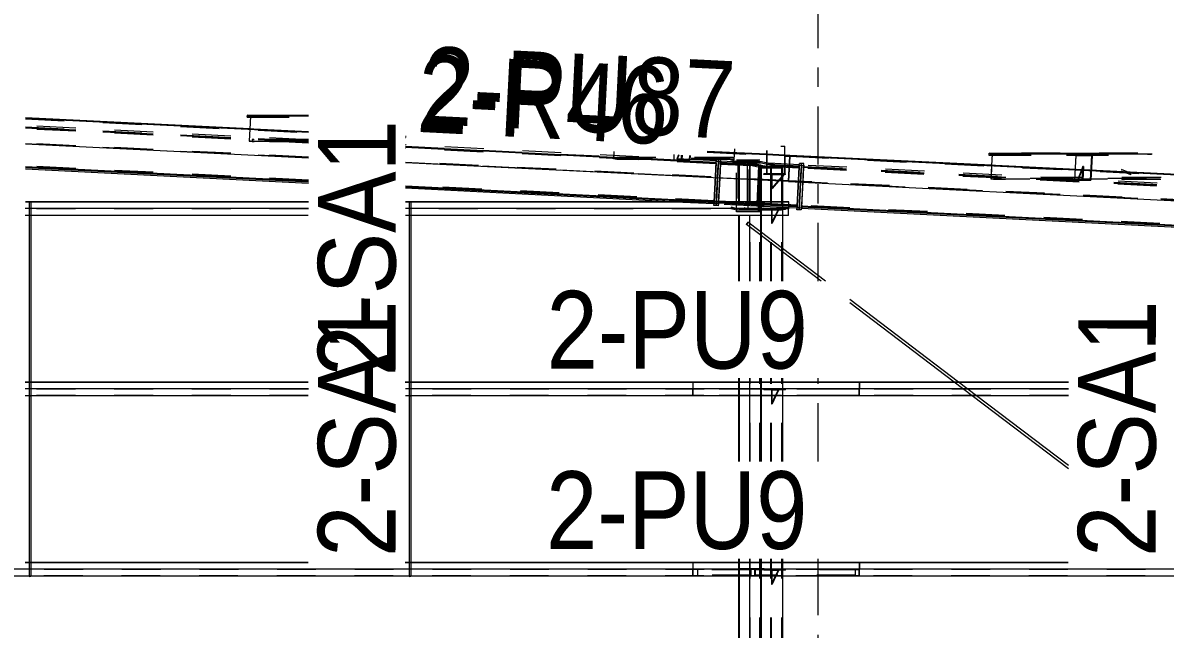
# Model space of a CAD drawing. Header units: millimetres. Extents: x -72 to 1100, y -472 to 348.
# Drawn here: x 650.4 to 709.2, y 25.5 to 56.7 of the extents above; entities that cross this region are included whole.
import ezdxf

# ---------------------------------------------------------------- set-up
doc = ezdxf.new("R2010")
doc.units = ezdxf.units.MM
for name, pattern in [('XKITLINE00', [0]), ('XKITLINE02', [4, 2, -2]), ('XKITLINE03', [6, 3, -1, 1, -1])]:
    doc.linetypes.add(name, pattern=pattern)
for name, color, linetype, lineweight in [('Part', 2, 'Continuous', 0), ('PartMark', 7, 'Continuous', 0), ('S-grid', 1, 'Continuous', 0)]:
    doc.layers.add(name, color=color, linetype=linetype, lineweight=lineweight)
doc.styles.add('ARIAL', font='ARIAL.TTF')

# ---------------------------------------------------------------- blocks, each defined once
blk = doc.blocks.new('*A569')
at = {"layer": 'Part', "color": 2, "linetype": 'XKITLINE00', "lineweight": 0}
for p, q in [((631.121, 52.736), (631.123, 52.769)), ((631.13, 52.802), (631.123, 52.769)), ((631.804, 52.736), (631.123, 52.769)), ((632.479, 52.736), (631.13, 52.802)), ((642.932, 52.223), (635.673, 52.579)), ((645.487, 52.065), (635.673, 52.546)), ((645.487, 52.098), (643.137, 52.213)), ((662.04, 51.287), (650.486, 51.853)), ((665.064, 51.105), (650.486, 51.82)), ((645.485, 50.748), (635.673, 51.229)), ((665.064, 51.138), (662.244, 51.277)), ((670.093, 50.892), (670.064, 50.893)), ((670.091, 50.859), (670.064, 50.86)), ((665.063, 49.788), (650.485, 50.503)), ((688.683, 49.948), (685.6, 50.099)), ((688.683, 49.981), (685.601, 50.132)), ((689.803, 48.575), (670.062, 49.543)), ((689.873, 49.922), (689.612, 49.935)), ((689.865, 49.89), (689.612, 49.902)), ((689.865, 49.89), (689.803, 48.575)), ((689.873, 49.922), (689.865, 49.89))]:
    blk.add_line(p, q, dxfattribs=at)
at = {"layer": 'Part', "color": 7, "linetype": 'XKITLINE02', "lineweight": 0}
for p, q in [((631.122, 52.756), (631.121, 52.736)), ((631.129, 52.788), (631.122, 52.756)), ((631.122, 52.756), (631.54, 52.736)), ((631.13, 52.802), (631.129, 52.788)), ((631.129, 52.788), (632.189, 52.736)), ((635.673, 52.565), (645.487, 52.084)), ((635.673, 52.533), (645.487, 52.052)), ((643.137, 52.213), (642.932, 52.223)), ((650.486, 51.839), (665.064, 51.124)), ((650.486, 51.807), (665.064, 51.092)), ((645.485, 50.795), (635.673, 51.276)), ((635.673, 51.262), (645.485, 50.781)), ((645.485, 50.763), (635.673, 51.244)), ((662.244, 51.277), (662.04, 51.287)), ((670.064, 50.879), (670.092, 50.878)), ((670.064, 50.847), (670.09, 50.846)), ((665.063, 49.835), (650.485, 50.55)), ((650.485, 50.536), (665.063, 49.821)), ((665.063, 49.804), (650.485, 50.518)), ((685.599, 50.086), (689.865, 49.877)), ((685.601, 50.117), (689.872, 49.908)), ((670.062, 49.576), (689.81, 48.608)), ((689.804, 48.591), (670.062, 49.559)), ((689.811, 48.622), (670.063, 49.59)), ((689.612, 49.935), (688.683, 49.981)), ((689.612, 49.902), (688.683, 49.948)), ((689.804, 48.591), (689.865, 49.877)), ((689.865, 49.877), (689.872, 49.908)), ((689.872, 49.908), (689.873, 49.922)), ((689.873, 49.922), (689.873, 49.922)), ((689.803, 48.575), (689.81, 48.608)), ((689.811, 48.622), (689.804, 48.591)), ((689.81, 48.608), (689.811, 48.622))]:
    blk.add_line(p, q, dxfattribs=at)
blk = doc.blocks.new('*A570')
at = {"layer": 'Part', "color": 2, "linetype": 'XKITLINE00', "lineweight": 0}
for p, q in [((665.06, 47.191), (650.481, 47.191)), ((650.682, 47.536), (650.482, 47.536)), ((650.682, 47.523), (650.482, 47.523)), ((665.06, 47.536), (650.767, 47.536)), ((665.06, 47.523), (650.767, 47.523)), ((670.26, 47.536), (670.06, 47.536)), ((670.26, 47.523), (670.06, 47.523)), ((689.791, 47.191), (670.06, 47.191)), ((689.811, 47.536), (670.346, 47.536)), ((689.811, 47.523), (670.346, 47.523)), ((689.811, 47.191), (689.791, 47.191)), ((689.791, 46.834), (689.791, 47.191)), ((689.811, 47.179), (689.791, 47.179)), ((689.791, 46.847), (689.791, 47.179)), ((689.81, 47.536), (689.811, 47.536)), ((689.81, 47.523), (689.81, 47.536)), ((689.811, 47.179), (689.811, 47.536)), ((689.811, 47.191), (689.811, 47.523)), ((665.059, 46.834), (650.481, 46.834)), ((689.792, 46.834), (670.059, 46.834)), ((689.791, 46.847), (689.792, 46.847)), ((689.792, 46.847), (689.791, 46.847)), ((689.792, 46.834), (689.792, 46.847))]:
    blk.add_line(p, q, dxfattribs=at)
at = {"layer": 'Part', "color": 7, "linetype": 'XKITLINE02', "lineweight": 0}
for p, q in [((665.06, 47.179), (650.481, 47.179)), ((650.767, 47.536), (650.682, 47.536)), ((650.767, 47.523), (650.682, 47.523)), ((689.791, 47.179), (670.06, 47.179)), ((670.346, 47.536), (670.26, 47.536)), ((670.346, 47.523), (670.26, 47.523)), ((650.481, 46.847), (665.059, 46.847)), ((670.059, 46.847), (689.791, 46.847))]:
    blk.add_line(p, q, dxfattribs=at)
blk = doc.blocks.new('*A571')
at = {"layer": 'Part', "color": 2, "linetype": 'XKITLINE00', "lineweight": 0}
for p, q in [((650.482, 38.25), (650.471, 38.25)), ((650.482, 38.237), (650.471, 38.237)), ((665.06, 37.906), (650.481, 37.906)), ((650.671, 38.25), (650.482, 38.25)), ((650.671, 38.237), (650.482, 38.237)), ((665.05, 38.25), (650.767, 38.25)), ((665.05, 38.237), (650.767, 38.237)), ((670.06, 38.25), (670.05, 38.25)), ((670.06, 38.237), (670.05, 38.237)), ((670.25, 38.25), (670.06, 38.25)), ((670.25, 38.237), (670.06, 38.237)), ((693.433, 37.906), (670.06, 37.906)), ((693.452, 38.25), (670.346, 38.25)), ((693.452, 38.237), (670.346, 38.237)), ((693.433, 37.906), (693.433, 37.549)), ((693.452, 38.237), (693.452, 38.25)), ((693.454, 37.906), (693.454, 38.237)), ((665.059, 37.549), (650.481, 37.549)), ((693.433, 37.549), (670.059, 37.549))]:
    blk.add_line(p, q, dxfattribs=at)
at = {"layer": 'Part', "color": 7, "linetype": 'XKITLINE02', "lineweight": 0}
for p, q in [((665.06, 37.893), (650.481, 37.893)), ((650.767, 38.25), (650.671, 38.25)), ((650.767, 38.237), (650.671, 38.237)), ((693.454, 37.893), (670.06, 37.893)), ((670.346, 38.25), (670.25, 38.25)), ((670.346, 38.237), (670.25, 38.237)), ((693.454, 37.906), (693.433, 37.906)), ((693.433, 37.561), (693.433, 37.893)), ((693.454, 38.25), (693.452, 38.25)), ((693.454, 38.25), (693.452, 38.25)), ((693.452, 38.237), (693.454, 38.237)), ((693.454, 38.237), (693.452, 38.237)), ((693.454, 38.25), (693.454, 37.893)), ((665.059, 37.561), (650.481, 37.561)), ((693.435, 37.561), (670.059, 37.561)), ((693.433, 37.549), (693.435, 37.549)), ((693.435, 37.549), (693.433, 37.549)), ((693.435, 37.549), (693.435, 37.561))]:
    blk.add_line(p, q, dxfattribs=at)
blk = doc.blocks.new('*A572')
at = {"layer": 'Part', "color": 2, "linetype": 'XKITLINE00', "lineweight": 0}
for p, q in [((650.671, 28.964), (650.471, 28.964)), ((650.671, 28.951), (650.471, 28.951)), ((665.05, 28.964), (650.757, 28.964)), ((665.05, 28.951), (650.757, 28.951)), ((670.25, 28.964), (670.05, 28.964)), ((670.25, 28.951), (670.05, 28.951)), ((693.452, 28.964), (670.335, 28.964)), ((693.452, 28.951), (670.335, 28.951)), ((693.452, 28.951), (693.452, 28.964)), ((693.454, 28.62), (693.454, 28.951)), ((693.433, 28.62), (631.191, 28.62)), ((693.433, 28.263), (631.191, 28.263)), ((693.433, 28.62), (693.433, 28.263))]:
    blk.add_line(p, q, dxfattribs=at)
at = {"layer": 'Part', "color": 7, "linetype": 'XKITLINE02', "lineweight": 0}
for p, q in [((650.757, 28.964), (650.671, 28.964)), ((650.757, 28.951), (650.671, 28.951)), ((670.335, 28.964), (670.25, 28.964)), ((670.335, 28.951), (670.25, 28.951)), ((693.454, 28.964), (693.452, 28.964)), ((693.454, 28.964), (693.452, 28.964)), ((693.452, 28.951), (693.454, 28.951)), ((693.454, 28.951), (693.452, 28.951)), ((693.454, 28.964), (693.454, 28.607)), ((693.454, 28.607), (626.127, 28.607)), ((693.435, 28.276), (626.127, 28.276)), ((693.454, 28.62), (693.433, 28.62)), ((693.433, 28.276), (693.433, 28.607)), ((693.433, 28.263), (693.435, 28.263)), ((693.435, 28.263), (693.433, 28.263)), ((693.435, 28.263), (693.435, 28.276))]:
    blk.add_line(p, q, dxfattribs=at)
blk = doc.blocks.new('*A573')
at = {"layer": 'Part', "color": 7, "linetype": 'XKITLINE02', "lineweight": 0}
for p, q in [((645.486, 51.713), (635.673, 52.211)), ((635.673, 52.147), (645.486, 51.649)), ((645.486, 51.614), (635.673, 52.112)), ((635.673, 52.099), (645.486, 51.601)), ((645.486, 51.597), (635.673, 52.095)), ((645.486, 51.55), (635.673, 52.048)), ((665.064, 50.719), (650.486, 51.459)), ((650.486, 51.395), (665.064, 50.655)), ((665.064, 50.62), (650.486, 51.36)), ((650.486, 51.348), (665.064, 50.608)), ((665.064, 50.604), (650.486, 51.343)), ((665.064, 50.556), (650.486, 51.296)), ((645.484, 49.641), (635.673, 50.139)), ((645.484, 49.593), (635.673, 50.091)), ((635.673, 50.075), (645.484, 49.577)), ((686.078, 49.653), (670.063, 50.466)), ((670.063, 50.402), (686.074, 49.589)), ((686.058, 49.555), (670.063, 50.366)), ((670.063, 50.354), (686.065, 49.542)), ((686.064, 49.538), (670.063, 50.35)), ((686.055, 49.491), (670.063, 50.302)), ((686.064, 49.538), (685.965, 47.535)), ((685.966, 47.539), (686.065, 49.542)), ((686.058, 49.555), (686.055, 49.491)), ((686.055, 49.491), (686.064, 49.538)), ((686.078, 49.653), (686.058, 49.555)), ((686.065, 49.542), (686.074, 49.589)), ((686.074, 49.589), (686.078, 49.653)), ((665.061, 48.647), (650.484, 49.387)), ((665.061, 48.6), (650.484, 49.34)), ((650.484, 49.323), (665.061, 48.583)), ((685.975, 47.586), (670.061, 48.394)), ((685.966, 47.539), (670.061, 48.346)), ((670.061, 48.329), (685.972, 47.522)), ((685.953, 47.424), (683.743, 47.536)), ((685.956, 47.488), (685.006, 47.536)), ((685.965, 47.535), (685.943, 47.536)), ((685.972, 47.522), (685.953, 47.424)), ((685.956, 47.488), (685.953, 47.424)), ((685.965, 47.535), (685.956, 47.488)), ((685.975, 47.586), (685.966, 47.539)), ((685.972, 47.522), (685.975, 47.586))]:
    blk.add_line(p, q, dxfattribs=at)
at = {"layer": 'Part', "color": 2, "linetype": 'XKITLINE00', "lineweight": 0}
for p, q in [((645.484, 49.589), (635.673, 50.087)), ((645.484, 49.541), (635.673, 50.039)), ((645.484, 49.477), (635.673, 49.975)), ((665.061, 48.484), (650.483, 49.224)), ((665.061, 48.595), (650.484, 49.335)), ((665.061, 48.548), (650.484, 49.288)), ((685.943, 47.536), (670.061, 48.342)), ((685.006, 47.536), (670.061, 48.294)), ((683.743, 47.536), (670.061, 48.23))]:
    blk.add_line(p, q, dxfattribs=at)
blk = doc.blocks.new('*A672')
at = {"layer": 'S-grid', "color": 1, "linetype": 'XKITLINE03', "lineweight": 0}
for p, q in [((691.322, 43.45), (691.322, 97.204)), ((691.322, 34.164), (691.322, 38.45)), ((691.322, -15.75), (691.322, 29.164))]:
    blk.add_line(p, q, dxfattribs=at)
blk = doc.blocks.new('*A674')
at = {"layer": 'Part', "color": 2, "linetype": 'XKITLINE00', "lineweight": 0}
for p, q in [((689.803, 48.575), (689.865, 49.89)), ((689.873, 49.922), (689.865, 49.89)), ((728.755, 47.983), (689.865, 49.89)), ((700.257, 49.413), (689.873, 49.922)), ((719.389, 48.475), (700.467, 49.403)), ((689.803, 48.575), (746.932, 45.774)), ((728.756, 48.016), (719.589, 48.465)), ((747.033, 47.087), (744.263, 47.222)), ((747.036, 47.12), (744.265, 47.255))]:
    blk.add_line(p, q, dxfattribs=at)
at = {"layer": 'Part', "color": 7, "linetype": 'XKITLINE02', "lineweight": 0}
for p, q in [((689.865, 49.877), (689.804, 48.591)), ((689.872, 49.908), (689.865, 49.877)), ((689.865, 49.877), (728.754, 47.97)), ((689.873, 49.922), (689.872, 49.908)), ((689.872, 49.908), (728.755, 48.002)), ((700.467, 49.403), (700.257, 49.413)), ((689.81, 48.608), (689.803, 48.575)), ((689.803, 48.575), (689.803, 48.575)), ((689.804, 48.591), (689.811, 48.622)), ((746.933, 45.79), (689.804, 48.591)), ((689.811, 48.622), (689.81, 48.608)), ((689.81, 48.608), (746.934, 45.807)), ((746.936, 45.821), (689.811, 48.622)), ((719.589, 48.465), (719.389, 48.475)), ((744.263, 47.209), (747.032, 47.074)), ((744.264, 47.241), (747.035, 47.105))]:
    blk.add_line(p, q, dxfattribs=at)
blk = doc.blocks.new('*A676')
at = {"layer": 'Part', "color": 2, "linetype": 'XKITLINE00', "lineweight": 0}
for p, q in [((687.628, 46.375), (687.63, 46.379)), ((688.311, 45.856), (687.628, 46.375)), ((687.63, 46.379), (687.655, 46.413)), ((687.655, 46.413), (687.688, 46.456)), ((687.688, 46.456), (687.709, 46.484)), ((688.334, 46.01), (687.709, 46.484)), ((691.708, 43.45), (689.49, 45.133)), ((691.483, 43.45), (689.49, 44.962)), ((698.56, 38.25), (692.952, 42.506)), ((698.335, 38.25), (692.952, 42.335)), ((704.212, 33.79), (699.26, 37.549)), ((704.213, 33.961), (699.485, 37.549))]:
    blk.add_line(p, q, dxfattribs=at)
at = {"layer": 'Part', "color": 7, "linetype": 'XKITLINE02', "lineweight": 0}
for p, q in [((687.628, 46.375), (687.63, 46.379)), ((687.63, 46.379), (687.649, 46.403)), ((687.682, 46.447), (687.649, 46.403)), ((687.707, 46.48), (687.682, 46.447)), ((687.709, 46.484), (687.707, 46.48)), ((689.49, 45.133), (688.334, 46.01)), ((689.49, 44.962), (688.311, 45.856)), ((699.26, 37.549), (698.335, 38.25)), ((699.485, 37.549), (698.56, 38.25))]:
    blk.add_line(p, q, dxfattribs=at)
blk = doc.blocks.new('*A677')
at = {"layer": 'Part', "color": 2, "linetype": 'XKITLINE00', "lineweight": 0}
for p, q in [((684.863, 37.549), (684.863, 37.906)), ((704.217, 37.906), (684.863, 37.906)), ((684.882, 38.237), (684.882, 38.25)), ((704.217, 38.25), (684.882, 38.25)), ((704.217, 38.237), (684.882, 38.237)), ((684.883, 37.906), (684.883, 38.237)), ((704.217, 37.549), (684.863, 37.549))]:
    blk.add_line(p, q, dxfattribs=at)
at = {"layer": 'Part', "color": 7, "linetype": 'XKITLINE02', "lineweight": 0}
for p, q in [((704.217, 37.893), (684.863, 37.893)), ((684.863, 37.893), (684.863, 37.561)), ((684.883, 38.237), (684.882, 38.237)), ((684.883, 37.893), (684.883, 38.25)), ((684.863, 37.561), (684.865, 37.561)), ((704.217, 37.561), (684.863, 37.561)), ((684.865, 37.549), (684.863, 37.549)), ((684.865, 37.561), (684.865, 37.549))]:
    blk.add_line(p, q, dxfattribs=at)
blk = doc.blocks.new('*A678')
at = {"layer": 'Part', "color": 2, "linetype": 'XKITLINE00', "lineweight": 0}
for p, q in [((684.882, 28.951), (684.882, 28.964)), ((704.207, 28.964), (684.882, 28.964)), ((704.207, 28.951), (684.882, 28.951)), ((684.883, 28.62), (684.883, 28.951)), ((684.863, 28.263), (684.863, 28.62)), ((752.169, 28.62), (684.863, 28.62)), ((752.169, 28.263), (684.863, 28.263))]:
    blk.add_line(p, q, dxfattribs=at)
at = {"layer": 'Part', "color": 7, "linetype": 'XKITLINE02', "lineweight": 0}
for p, q in [((684.883, 28.951), (684.882, 28.951)), ((684.883, 28.607), (684.883, 28.964)), ((752.19, 28.607), (684.863, 28.607)), ((684.863, 28.607), (684.863, 28.276)), ((684.863, 28.276), (684.865, 28.276)), ((752.171, 28.276), (684.863, 28.276)), ((684.865, 28.263), (684.863, 28.263)), ((684.865, 28.276), (684.865, 28.263))]:
    blk.add_line(p, q, dxfattribs=at)
blk = doc.blocks.new('*A679')
at = {"layer": 'Part', "color": 7, "linetype": 'XKITLINE02', "lineweight": 0}
for p, q in [((680.8, 50.121), (680.783, 49.765)), ((680.806, 50.121), (680.789, 49.777)), ((680.783, 49.765), (680.949, 49.728)), ((680.783, 49.765), (687.021, 49.765)), ((680.944, 49.742), (680.789, 49.777)), ((680.789, 49.777), (687.051, 49.777)), ((680.948, 49.836), (680.944, 49.742)), ((680.944, 49.742), (687.754, 49.742)), ((680.954, 49.834), (680.948, 49.836)), ((680.948, 49.836), (687.775, 49.836)), ((680.949, 49.728), (680.954, 49.834)), ((680.949, 49.728), (687.778, 49.728)), ((680.954, 49.834), (687.802, 49.834))]:
    blk.add_line(p, q, dxfattribs=at)
blk = doc.blocks.new('*A680')
at = {"layer": 'Part', "color": 2, "linetype": 'XKITLINE00', "lineweight": 0}
for p, q in [((700.126, 50.045), (700.12, 49.939)), ((700.292, 50.008), (700.126, 50.045)), ((700.126, 50.045), (707.773, 50.045)), ((700.126, 49.937), (700.131, 50.031)), ((700.131, 50.031), (700.286, 49.996)), ((700.12, 49.939), (700.126, 49.937)), ((700.283, 49.937), (700.126, 49.937)), ((700.286, 49.996), (700.256, 49.404)), ((700.292, 50.008), (700.262, 49.402)), ((700.292, 50.008), (708.53, 50.008)), ((700.389, 48.679), (700.359, 48.686)), ((700.384, 48.693), (700.36, 48.698)), ((700.388, 48.787), (700.384, 48.693)), ((700.394, 48.785), (700.388, 48.787)), ((700.47, 48.787), (700.388, 48.787)), ((700.389, 48.679), (700.394, 48.785)), ((700.492, 48.679), (700.389, 48.679)), ((700.497, 48.785), (700.394, 48.785))]:
    blk.add_line(p, q, dxfattribs=at)
at = {"layer": 'Part', "color": 7, "linetype": 'XKITLINE02', "lineweight": 0}
for p, q in [((707.797, 50.031), (700.131, 50.031)), ((700.12, 49.939), (707.749, 49.939)), ((700.289, 49.937), (700.283, 49.937)), ((700.286, 49.996), (708.5, 49.996)), ((700.289, 49.937), (707.776, 49.937)), ((700.256, 49.404), (700.222, 48.716)), ((700.262, 49.402), (700.229, 48.728)), ((700.359, 48.686), (700.222, 48.716)), ((700.222, 48.716), (708.212, 48.716)), ((700.36, 48.698), (700.229, 48.728)), ((708.242, 48.728), (700.229, 48.728)), ((708.944, 48.693), (700.384, 48.693)), ((708.966, 48.787), (700.47, 48.787)), ((708.969, 48.679), (700.492, 48.679)), ((708.993, 48.785), (700.497, 48.785))]:
    blk.add_line(p, q, dxfattribs=at)
blk = doc.blocks.new('*A682')
at = {"layer": 'Part', "color": 7, "linetype": 'XKITLINE02', "lineweight": 0}
for p, q in [((707.397, 48.941), (706.934, 49.109)), ((707.248, 49.084), (706.944, 49.195)), ((707.411, 49.025), (707.291, 49.068)), ((707.383, 49.015), (707.367, 48.987)), ((707.367, 48.987), (707.372, 48.956)), ((707.372, 48.956), (707.397, 48.941)), ((707.411, 49.025), (707.383, 49.015)), ((707.397, 48.941), (707.425, 48.95)), ((707.436, 49.009), (707.411, 49.025)), ((707.425, 48.95), (707.441, 48.978)), ((707.441, 48.978), (707.436, 49.009))]:
    blk.add_line(p, q, dxfattribs=at)
at = {"layer": 'Part', "color": 2, "linetype": 'XKITLINE00', "lineweight": 0}
blk.add_line((707.291, 49.068), (707.248, 49.084), dxfattribs=at)
blk = doc.blocks.new('*A683')
at = {"layer": 'Part', "color": 2, "linetype": 'XKITLINE00', "lineweight": 0}
for p, q in [((661.913, 51.993), (661.907, 51.887)), ((661.907, 51.887), (661.913, 51.885)), ((662.079, 51.956), (661.913, 51.993)), ((661.913, 51.993), (665.065, 51.993)), ((661.913, 51.885), (661.918, 51.979)), ((662.07, 51.885), (661.913, 51.885)), ((661.918, 51.979), (662.073, 51.944)), ((662.073, 51.944), (662.04, 51.278)), ((662.079, 51.956), (662.046, 51.276)), ((662.079, 51.956), (665.065, 51.956)), ((662.171, 50.641), (662.148, 50.646)), ((662.176, 50.627), (662.148, 50.633)), ((662.175, 50.735), (662.171, 50.641)), ((662.181, 50.733), (662.175, 50.735)), ((662.251, 50.735), (662.175, 50.735)), ((662.176, 50.627), (662.181, 50.733)), ((662.273, 50.627), (662.176, 50.627)), ((662.278, 50.733), (662.181, 50.733))]:
    blk.add_line(p, q, dxfattribs=at)
at = {"layer": 'Part', "color": 7, "linetype": 'XKITLINE02', "lineweight": 0}
for p, q in [((661.907, 51.887), (665.065, 51.887)), ((665.065, 51.979), (661.918, 51.979)), ((662.076, 51.885), (662.07, 51.885)), ((662.073, 51.944), (665.065, 51.944)), ((662.076, 51.885), (665.065, 51.885)), ((662.04, 51.278), (662.009, 50.664)), ((662.046, 51.276), (662.016, 50.676)), ((662.148, 50.633), (662.009, 50.664)), ((662.009, 50.664), (665.064, 50.664)), ((662.148, 50.646), (662.016, 50.676)), ((665.064, 50.676), (662.016, 50.676)), ((665.064, 50.641), (662.171, 50.641)), ((665.064, 50.735), (662.251, 50.735)), ((665.064, 50.627), (662.273, 50.627)), ((665.064, 50.733), (662.278, 50.733))]:
    blk.add_line(p, q, dxfattribs=at)
blk = doc.blocks.new('*A684')
at = {"layer": 'Part', "color": 7, "linetype": 'XKITLINE02', "lineweight": 0}
for p, q in [((687.213, 49.543), (687.213, 46.834)), ((687.213, 49.543), (687.25, 49.535)), ((688.317, 49.543), (687.213, 49.543)), ((687.25, 49.535), (687.25, 46.834)), ((687.25, 49.535), (687.78, 49.535)), ((687.78, 49.535), (687.78, 46.834)), ((687.78, 49.535), (688.879, 49.287)), ((687.824, 43.45), (687.824, 49.535)), ((687.824, 49.535), (688.353, 49.535)), ((688.923, 49.287), (687.824, 49.535)), ((688.317, 43.45), (688.317, 49.543)), ((688.353, 49.535), (688.317, 49.543)), ((688.353, 43.45), (688.353, 49.535)), ((688.349, 49.287), (688.349, 48.647)), ((688.349, 49.287), (688.386, 49.279)), ((688.879, 49.287), (688.349, 49.287)), ((688.386, 49.279), (688.386, 48.645)), ((688.386, 49.279), (689.49, 49.279)), ((688.879, 43.45), (688.879, 49.287)), ((688.923, 43.45), (688.923, 49.287)), ((689.453, 49.287), (688.923, 49.287)), ((689.453, 43.45), (689.453, 49.287)), ((689.453, 49.287), (689.49, 49.279)), ((689.49, 49.279), (689.49, 48.591)), ((688.349, 47.536), (688.349, 46.834)), ((688.386, 47.536), (688.386, 46.834)), ((689.49, 47.536), (689.49, 46.834)), ((687.78, 46.431), (687.78, 46.26)), ((687.824, 34.164), (687.824, 38.45)), ((688.317, 34.164), (688.317, 38.45)), ((688.353, 34.164), (688.353, 38.45)), ((688.879, 34.164), (688.879, 38.45)), ((688.923, 34.164), (688.923, 38.45)), ((689.453, 34.164), (689.453, 38.45)), ((687.213, 38.25), (687.213, 37.549)), ((687.25, 38.25), (687.25, 37.549)), ((687.78, 38.25), (687.78, 37.549)), ((688.349, 38.25), (688.349, 37.549)), ((688.386, 38.25), (688.386, 37.549)), ((689.49, 38.25), (689.49, 37.549)), ((687.213, 28.964), (687.213, 28.263)), ((687.25, 28.964), (687.25, 28.263)), ((687.78, 28.964), (687.78, 28.263)), ((687.824, 0.143), (687.824, 29.164)), ((688.317, 0.143), (688.317, 29.164)), ((688.349, 28.964), (688.349, 28.263)), ((688.353, 0.143), (688.353, 29.164)), ((688.386, 28.964), (688.386, 28.263)), ((688.879, 0.143), (688.879, 29.164)), ((688.923, 0.143), (688.923, 29.164)), ((689.453, 0.143), (689.453, 29.164)), ((689.49, 28.964), (689.49, 28.263))]:
    blk.add_line(p, q, dxfattribs=at)
at = {"layer": 'Part', "color": 2, "linetype": 'XKITLINE00', "lineweight": 0}
for p, q in [((688.349, 48.647), (688.349, 47.536)), ((688.386, 48.645), (688.386, 47.536)), ((689.49, 48.591), (689.49, 47.536)), ((687.213, 46.834), (687.213, 43.45)), ((687.25, 46.834), (687.25, 43.45)), ((687.78, 46.834), (687.78, 46.431)), ((688.349, 46.834), (688.349, 43.45)), ((688.386, 46.834), (688.386, 43.45)), ((689.49, 46.834), (689.49, 43.45)), ((687.78, 46.26), (687.78, 43.45)), ((687.213, 38.45), (687.213, 38.25)), ((687.25, 38.45), (687.25, 38.25)), ((687.78, 38.45), (687.78, 38.25)), ((688.349, 38.45), (688.349, 38.25)), ((688.386, 38.45), (688.386, 38.25)), ((689.49, 38.45), (689.49, 38.25)), ((687.213, 37.549), (687.213, 34.164)), ((687.25, 37.549), (687.25, 34.164)), ((687.78, 37.549), (687.78, 34.164)), ((688.349, 37.549), (688.349, 34.164)), ((688.386, 37.549), (688.386, 34.164)), ((689.49, 37.549), (689.49, 34.164)), ((687.213, 29.164), (687.213, 28.964)), ((687.25, 29.164), (687.25, 28.964)), ((687.78, 29.164), (687.78, 28.964)), ((688.349, 29.164), (688.349, 28.964)), ((688.386, 29.164), (688.386, 28.964)), ((689.49, 29.164), (689.49, 28.964)), ((687.213, 28.263), (687.213, 0.143)), ((687.25, 28.263), (687.25, 0.143)), ((687.78, 28.263), (687.78, 1.111)), ((688.349, 28.263), (688.349, 0.143)), ((688.386, 28.263), (688.386, 0.143)), ((689.49, 28.263), (689.49, 0.143))]:
    blk.add_line(p, q, dxfattribs=at)
blk = doc.blocks.new('*A688')
at = {"layer": 'Part', "color": 7, "linetype": 'XKITLINE02', "lineweight": 0}
for p, q in [((686.818, 49.703), (687.139, 49.631)), ((686.818, 49.624), (687.139, 49.552)), ((688.243, 49.631), (687.139, 49.631)), ((687.139, 49.631), (687.139, 49.552)), ((687.139, 49.552), (687.669, 49.552)), ((687.497, 49.591), (687.669, 49.552)), ((687.554, 49.588), (687.713, 49.552)), ((687.669, 49.552), (687.669, 47.196)), ((687.713, 47.196), (687.713, 49.552)), ((687.713, 49.552), (688.243, 49.552)), ((688.233, 49.633), (688.243, 49.631)), ((688.233, 49.554), (688.243, 49.552)), ((688.243, 49.552), (688.243, 49.631)), ((686.818, 47.269), (687.139, 47.196)), ((686.818, 47.19), (687.139, 47.117)), ((687.669, 47.196), (687.139, 47.196)), ((687.139, 47.196), (687.139, 47.117)), ((687.139, 47.117), (688.243, 47.117)), ((687.497, 47.235), (687.669, 47.196)), ((687.554, 47.232), (687.713, 47.196)), ((688.243, 47.196), (687.713, 47.196)), ((688.233, 47.198), (688.243, 47.196)), ((688.233, 47.119), (688.243, 47.117)), ((688.243, 47.117), (688.243, 47.196))]:
    blk.add_line(p, q, dxfattribs=at)
blk = doc.blocks.new('*A689')
at = {"layer": 'Part', "color": 7, "linetype": 'XKITLINE02', "lineweight": 0}
for p, q in [((688.922, 37.857), (688.922, 37.549)), ((689.262, 37.857), (688.922, 37.857)), ((688.922, 37.857), (688.954, 37.857)), ((688.954, 37.143), (688.954, 37.857)), ((688.954, 37.857), (689.293, 37.857)), ((689.262, 37.857), (689.115, 37.549)), ((689.293, 37.857), (689.147, 37.549)), ((689.262, 37.857), (689.293, 37.857))]:
    blk.add_line(p, q, dxfattribs=at)
at = {"layer": 'Part', "color": 2, "linetype": 'XKITLINE00', "lineweight": 0}
for p, q in [((688.922, 37.549), (688.922, 37.143)), ((689.115, 37.549), (688.922, 37.143)), ((688.922, 37.143), (688.954, 37.143)), ((689.147, 37.549), (688.954, 37.143))]:
    blk.add_line(p, q, dxfattribs=at)
blk = doc.blocks.new('*A690')
at = {"layer": 'Part', "color": 7, "linetype": 'XKITLINE02', "lineweight": 0}
for p, q in [((689.635, 37.893), (688.528, 37.893)), ((688.528, 37.893), (688.528, 37.857)), ((689.635, 37.857), (688.528, 37.857)), ((688.685, 37.857), (688.685, 37.893)), ((688.703, 37.857), (688.703, 37.893)), ((689.348, 37.893), (689.348, 37.857)), ((689.613, 37.857), (689.613, 37.893)), ((689.635, 37.857), (689.635, 37.893))]:
    blk.add_line(p, q, dxfattribs=at)
blk = doc.blocks.new('*A691')
at = {"layer": 'Part', "color": 7, "linetype": 'XKITLINE02', "lineweight": 0}
for p, q in [((689.635, 28.607), (688.528, 28.607)), ((688.528, 28.607), (688.528, 28.571)), ((689.635, 28.571), (688.528, 28.571)), ((688.685, 28.571), (688.685, 28.607)), ((688.703, 28.571), (688.703, 28.607)), ((689.348, 28.607), (689.348, 28.571)), ((689.613, 28.571), (689.613, 28.607)), ((689.635, 28.571), (689.635, 28.607))]:
    blk.add_line(p, q, dxfattribs=at)
blk = doc.blocks.new('*A692')
at = {"layer": 'Part', "color": 7, "linetype": 'XKITLINE02', "lineweight": 0}
for p, q in [((688.922, 28.571), (688.922, 28.263)), ((689.262, 28.571), (688.922, 28.571)), ((688.922, 28.571), (688.954, 28.571)), ((688.954, 27.857), (688.954, 28.571)), ((688.954, 28.571), (689.293, 28.571)), ((689.262, 28.571), (689.115, 28.263)), ((689.293, 28.571), (689.147, 28.263)), ((689.262, 28.571), (689.293, 28.571))]:
    blk.add_line(p, q, dxfattribs=at)
at = {"layer": 'Part', "color": 2, "linetype": 'XKITLINE00', "lineweight": 0}
for p, q in [((688.922, 28.263), (688.922, 27.857)), ((689.115, 28.263), (688.922, 27.857)), ((689.147, 28.263), (688.954, 27.857)), ((688.922, 27.857), (688.954, 27.857))]:
    blk.add_line(p, q, dxfattribs=at)
blk = doc.blocks.new('*A693')
at = {"layer": 'Part', "color": 7, "linetype": 'XKITLINE02', "lineweight": 0}
for p, q in [((687.303, 28.607), (687.303, 28.643)), ((688.028, 28.643), (687.303, 28.643)), ((688.028, 28.607), (687.303, 28.607)), ((687.555, 28.643), (687.555, 28.607)), ((687.682, 28.607), (687.682, 28.643)), ((687.827, 28.607), (687.827, 28.643)), ((688.028, 28.607), (688.028, 28.643))]:
    blk.add_line(p, q, dxfattribs=at)
blk = doc.blocks.new('*A694')
at = {"layer": 'Part', "color": 7, "linetype": 'XKITLINE02', "lineweight": 0}
for p, q in [((688.551, 28.643), (687.877, 28.643)), ((687.877, 28.607), (687.877, 28.643)), ((688.551, 28.607), (687.877, 28.607)), ((687.921, 28.607), (687.921, 28.643)), ((688.078, 28.607), (688.078, 28.643)), ((688.3, 28.607), (688.3, 28.643)), ((688.551, 28.643), (688.551, 28.607))]:
    blk.add_line(p, q, dxfattribs=at)
blk = doc.blocks.new('*A695')
at = {"layer": 'Part', "color": 7, "linetype": 'XKITLINE02', "lineweight": 0}
for p, q in [((687.862, 28.607), (684.936, 28.607)), ((684.936, 28.607), (684.936, 28.593)), ((687.852, 28.593), (684.936, 28.593)), ((685.124, 28.321), (685.124, 28.593)), ((687.862, 28.321), (685.124, 28.321)), ((685.133, 28.321), (685.133, 28.607)), ((687.665, 28.593), (687.665, 28.607)), ((687.852, 28.321), (687.852, 28.593)), ((687.862, 28.607), (687.862, 28.321))]:
    blk.add_line(p, q, dxfattribs=at)
blk = doc.blocks.new('*A696')
at = {"layer": 'Part', "color": 7, "linetype": 'XKITLINE02', "lineweight": 0}
for p, q in [((693.389, 28.607), (688.064, 28.607)), ((688.064, 28.321), (688.064, 28.607)), ((693.253, 28.321), (688.064, 28.321)), ((693.389, 28.593), (688.071, 28.593)), ((688.071, 28.593), (688.071, 28.321)), ((688.208, 28.593), (688.208, 28.607)), ((693.245, 28.321), (693.245, 28.607)), ((693.253, 28.321), (693.253, 28.593)), ((693.389, 28.607), (693.389, 28.593))]:
    blk.add_line(p, q, dxfattribs=at)
blk = doc.blocks.new('*A697')
at = {"layer": 'Part', "color": 7, "linetype": 'XKITLINE02', "lineweight": 0}
for p, q in [((704.601, 49.928), (704.538, 48.65)), ((704.554, 48.646), (704.618, 49.925)), ((704.618, 49.925), (704.601, 49.928)), ((704.601, 49.928), (705.421, 49.928)), ((704.618, 49.925), (705.438, 49.925)), ((705.358, 48.65), (705.421, 49.928)), ((705.438, 49.925), (705.374, 48.646)), ((705.421, 49.928), (705.438, 49.925)), ((704.538, 48.65), (704.554, 48.646)), ((704.538, 48.65), (705.358, 48.65)), ((704.554, 48.646), (705.374, 48.646)), ((705.374, 48.646), (705.358, 48.65))]:
    blk.add_line(p, q, dxfattribs=at)
blk = doc.blocks.new('*A698')
at = {"layer": 'Part', "color": 7, "linetype": 'XKITLINE02', "lineweight": 0}
for p, q in [((704.967, 49.36), (704.698, 48.702)), ((704.73, 48.702), (704.999, 49.36)), ((704.932, 48.65), (704.967, 49.36)), ((704.999, 49.36), (704.963, 48.65)), ((704.999, 49.36), (704.967, 49.36)), ((704.73, 48.702), (704.698, 48.702)), ((704.698, 48.702), (704.932, 48.65)), ((704.963, 48.65), (704.73, 48.702)), ((704.963, 48.65), (704.932, 48.65))]:
    blk.add_line(p, q, dxfattribs=at)
blk = doc.blocks.new('*A699')
at = {"layer": 'Part', "color": 7, "linetype": 'XKITLINE02', "lineweight": 0}
for p, q in [((688.922, 47.143), (688.922, 46.834)), ((689.262, 47.143), (688.922, 47.143)), ((688.922, 47.143), (688.954, 47.143)), ((688.954, 46.429), (688.954, 47.143)), ((688.954, 47.143), (689.293, 47.143)), ((689.262, 47.143), (689.115, 46.834)), ((689.293, 47.143), (689.147, 46.834)), ((689.262, 47.143), (689.293, 47.143))]:
    blk.add_line(p, q, dxfattribs=at)
at = {"layer": 'Part', "color": 2, "linetype": 'XKITLINE00', "lineweight": 0}
for p, q in [((688.922, 46.834), (688.922, 46.429)), ((689.115, 46.834), (688.922, 46.429)), ((689.147, 46.834), (688.954, 46.429)), ((688.922, 46.429), (688.954, 46.429))]:
    blk.add_line(p, q, dxfattribs=at)
blk = doc.blocks.new('*A700')
at = {"layer": 'Part', "color": 7, "linetype": 'XKITLINE02', "lineweight": 0}
for p, q in [((689.635, 47.179), (688.528, 47.179)), ((688.528, 47.179), (688.528, 47.143)), ((689.635, 47.143), (688.528, 47.143)), ((688.685, 47.143), (688.685, 47.179)), ((688.703, 47.143), (688.703, 47.179)), ((689.348, 47.179), (689.348, 47.143)), ((689.613, 47.143), (689.613, 47.179)), ((689.635, 47.143), (689.635, 47.179))]:
    blk.add_line(p, q, dxfattribs=at)
blk = doc.blocks.new('*A701')
at = {"layer": 'Part', "color": 7, "linetype": 'XKITLINE02', "lineweight": 0}
for p, q in [((690.371, 47.234), (690.483, 49.507)), ((690.462, 49.396), (690.483, 49.507)), ((690.478, 47.229), (690.59, 49.502)), ((690.59, 49.502), (690.483, 49.507)), ((690.569, 49.39), (690.59, 49.502)), ((690.462, 49.396), (690.42, 48.545)), ((690.569, 49.39), (690.462, 49.396)), ((690.569, 49.39), (690.527, 48.54)), ((690.349, 47.123), (690.371, 47.234)), ((690.371, 47.234), (690.478, 47.229)), ((690.478, 47.229), (690.471, 47.194))]:
    blk.add_line(p, q, dxfattribs=at)
at = {"layer": 'Part', "color": 2, "linetype": 'XKITLINE00', "lineweight": 0}
for p, q in [((690.42, 48.545), (690.349, 47.123)), ((690.527, 48.54), (690.456, 47.117)), ((690.456, 47.117), (690.349, 47.123)), ((690.471, 47.194), (690.456, 47.117))]:
    blk.add_line(p, q, dxfattribs=at)
blk = doc.blocks.new('*A702')
at = {"layer": 'Part', "color": 7, "linetype": 'XKITLINE02', "lineweight": 0}
for p, q in [((690.25, 47.24), (690.362, 49.513)), ((690.34, 49.402), (690.362, 49.513)), ((690.357, 47.235), (690.469, 49.508)), ((690.469, 49.508), (690.362, 49.513)), ((690.447, 49.396), (690.469, 49.508)), ((690.34, 49.402), (690.298, 48.551)), ((690.447, 49.396), (690.34, 49.402)), ((690.447, 49.396), (690.405, 48.546)), ((690.228, 47.129), (690.25, 47.24)), ((690.25, 47.24), (690.357, 47.235)), ((690.357, 47.235), (690.354, 47.221))]:
    blk.add_line(p, q, dxfattribs=at)
at = {"layer": 'Part', "color": 2, "linetype": 'XKITLINE00', "lineweight": 0}
for p, q in [((690.298, 48.551), (690.228, 47.129)), ((690.405, 48.546), (690.335, 47.123)), ((690.335, 47.123), (690.228, 47.129)), ((690.354, 47.221), (690.335, 47.123))]:
    blk.add_line(p, q, dxfattribs=at)
blk = doc.blocks.new('*A703')
at = {"layer": 'Part', "color": 7, "linetype": 'XKITLINE02', "lineweight": 0}
for p, q in [((685.97, 47.458), (686.082, 49.731)), ((686.061, 49.619), (686.018, 48.761)), ((686.082, 49.731), (686.061, 49.619)), ((686.061, 49.619), (686.168, 49.614)), ((686.077, 47.452), (686.189, 49.725)), ((686.189, 49.725), (686.082, 49.731)), ((686.168, 49.614), (686.125, 48.756)), ((686.168, 49.614), (686.189, 49.725)), ((685.957, 47.536), (685.948, 47.346)), ((685.948, 47.346), (685.97, 47.458)), ((686.055, 47.341), (685.948, 47.346)), ((685.97, 47.458), (686.077, 47.452)), ((686.065, 47.536), (686.055, 47.341)), ((686.077, 47.452), (686.055, 47.341))]:
    blk.add_line(p, q, dxfattribs=at)
at = {"layer": 'Part', "color": 2, "linetype": 'XKITLINE00', "lineweight": 0}
for p, q in [((686.018, 48.761), (685.957, 47.536)), ((686.125, 48.756), (686.065, 47.536))]:
    blk.add_line(p, q, dxfattribs=at)
blk = doc.blocks.new('*A704')
at = {"layer": 'Part', "color": 7, "linetype": 'XKITLINE02', "lineweight": 0}
for p, q in [((686.091, 47.451), (686.204, 49.724)), ((686.182, 49.613), (686.139, 48.755)), ((686.204, 49.724), (686.182, 49.613)), ((686.182, 49.613), (686.289, 49.608)), ((686.198, 47.446), (686.311, 49.719)), ((686.311, 49.719), (686.204, 49.724)), ((686.289, 49.608), (686.246, 48.75)), ((686.289, 49.608), (686.311, 49.719)), ((686.079, 47.536), (686.069, 47.34)), ((686.069, 47.34), (686.091, 47.451)), ((686.176, 47.334), (686.069, 47.34)), ((686.091, 47.451), (686.198, 47.446)), ((686.186, 47.536), (686.176, 47.334)), ((686.198, 47.446), (686.176, 47.334))]:
    blk.add_line(p, q, dxfattribs=at)
at = {"layer": 'Part', "color": 2, "linetype": 'XKITLINE00', "lineweight": 0}
for p, q in [((686.139, 48.755), (686.079, 47.536)), ((686.246, 48.75), (686.186, 47.536))]:
    blk.add_line(p, q, dxfattribs=at)
blk = doc.blocks.new('*A705')
at = {"layer": 'Part', "color": 7, "linetype": 'XKITLINE02', "lineweight": 0}
for p, q in [((688.782, 49.452), (688.785, 49.516)), ((690.354, 49.372), (688.782, 49.452)), ((689.055, 49.39), (688.782, 49.452)), ((690.357, 49.436), (688.785, 49.516)), ((688.785, 49.516), (689.356, 49.387)), ((690.357, 49.436), (690.338, 49.337)), ((690.354, 49.372), (690.357, 49.436)), ((688.236, 47.424), (688.333, 49.384)), ((688.261, 47.418), (688.358, 49.379)), ((688.358, 49.379), (688.333, 49.384)), ((688.333, 49.384), (689.053, 49.348)), ((689.078, 49.342), (688.358, 49.379)), ((689.053, 49.348), (689.055, 49.39)), ((689.053, 49.348), (689.078, 49.342)), ((690.345, 49.325), (689.055, 49.39)), ((689.08, 49.385), (689.078, 49.342)), ((690.344, 49.321), (689.08, 49.385)), ((689.353, 49.323), (689.08, 49.385)), ((689.356, 49.387), (689.353, 49.323)), ((690.335, 49.273), (689.353, 49.323)), ((690.338, 49.337), (689.356, 49.387)), ((690.344, 49.321), (690.245, 47.317)), ((690.246, 47.322), (690.345, 49.325)), ((690.338, 49.337), (690.335, 49.273)), ((690.335, 49.273), (690.344, 49.321)), ((690.345, 49.325), (690.354, 49.372)), ((687.963, 47.485), (687.959, 47.421)), ((687.959, 47.421), (688.531, 47.293)), ((687.959, 47.421), (690.252, 47.305)), ((688.236, 47.424), (687.963, 47.485)), ((690.255, 47.369), (687.963, 47.485)), ((690.246, 47.322), (688.236, 47.424)), ((689.811, 47.339), (688.261, 47.418)), ((688.534, 47.357), (688.261, 47.418)), ((688.531, 47.293), (688.534, 47.357)), ((689.811, 47.228), (688.531, 47.293)), ((689.811, 47.292), (688.534, 47.357)), ((690.233, 47.206), (690.232, 47.206)), ((690.233, 47.206), (690.252, 47.305)), ((690.236, 47.27), (690.233, 47.206)), ((690.236, 47.27), (690.235, 47.27)), ((690.245, 47.317), (690.236, 47.27)), ((690.245, 47.317), (690.237, 47.318)), ((690.255, 47.369), (690.246, 47.322)), ((690.252, 47.305), (690.255, 47.369))]:
    blk.add_line(p, q, dxfattribs=at)
at = {"layer": 'Part', "color": 2, "linetype": 'XKITLINE00', "lineweight": 0}
for p, q in [((690.237, 47.318), (689.811, 47.339)), ((690.235, 47.27), (689.811, 47.292)), ((690.232, 47.206), (689.811, 47.228))]:
    blk.add_line(p, q, dxfattribs=at)
blk = doc.blocks.new('*A706')
at = {"layer": 'Part', "color": 7, "linetype": 'XKITLINE02', "lineweight": 0}
for p, q in [((686.293, 49.53), (686.194, 47.527)), ((686.293, 49.526), (686.254, 48.749)), ((686.283, 49.479), (686.287, 49.543)), ((686.293, 49.526), (686.283, 49.479)), ((686.283, 49.479), (687.856, 49.399)), ((686.287, 49.543), (686.306, 49.641)), ((686.287, 49.543), (687.859, 49.463)), ((686.303, 49.577), (686.293, 49.53)), ((686.293, 49.53), (687.558, 49.466)), ((686.293, 49.526), (687.583, 49.461)), ((686.306, 49.641), (686.303, 49.577)), ((686.303, 49.577), (687.285, 49.528)), ((686.306, 49.641), (687.288, 49.592)), ((687.288, 49.592), (687.285, 49.528)), ((687.285, 49.528), (687.558, 49.466)), ((687.859, 49.463), (687.288, 49.592)), ((687.558, 49.466), (687.556, 49.424)), ((687.581, 49.418), (687.583, 49.461)), ((687.583, 49.461), (687.856, 49.399)), ((687.856, 49.399), (687.859, 49.463)), ((688.276, 49.387), (687.556, 49.424)), ((687.556, 49.424), (687.581, 49.418)), ((688.301, 49.382), (687.581, 49.418)), ((688.179, 47.427), (688.276, 49.387)), ((688.301, 49.382), (688.264, 48.651)), ((688.276, 49.387), (688.301, 49.382)), ((686.2, 47.51), (686.181, 47.412)), ((686.181, 47.412), (686.184, 47.476)), ((688.474, 47.296), (686.181, 47.412)), ((686.184, 47.476), (686.193, 47.523)), ((686.184, 47.476), (688.477, 47.36)), ((686.194, 47.536), (686.193, 47.523)), ((686.193, 47.523), (688.204, 47.421)), ((686.194, 47.527), (686.204, 47.574)), ((686.194, 47.527), (688.179, 47.427)), ((686.204, 47.574), (686.2, 47.51)), ((686.2, 47.51), (687.902, 47.424)), ((687.906, 47.488), (686.204, 47.574)), ((687.902, 47.424), (687.906, 47.488)), ((688.474, 47.296), (687.902, 47.424)), ((687.906, 47.488), (688.179, 47.427)), ((688.209, 47.536), (688.204, 47.421)), ((688.204, 47.421), (688.477, 47.36)), ((688.477, 47.36), (688.474, 47.296))]:
    blk.add_line(p, q, dxfattribs=at)
at = {"layer": 'Part', "color": 2, "linetype": 'XKITLINE00', "lineweight": 0}
for p, q in [((686.254, 48.749), (686.194, 47.536)), ((688.264, 48.651), (688.209, 47.536))]:
    blk.add_line(p, q, dxfattribs=at)
blk = doc.blocks.new('*A707')
at = {"layer": 'Part', "color": 7, "linetype": 'XKITLINE02', "lineweight": 0}
for p, q in [((687.012, 50.263), (687, 50.011)), ((687.001, 49.694), (687.029, 50.262)), ((687, 49.694), (687.001, 49.694)), ((687.005, 49.694), (687.001, 49.694))]:
    blk.add_line(p, q, dxfattribs=at)
blk = doc.blocks.new('*A708')
at = {"layer": 'Part', "color": 7, "linetype": 'XKITLINE02', "lineweight": 0}
for p, q in [((687.123, 47.024), (687.123, 49.703)), ((687.123, 49.703), (688.326, 49.703)), ((687.19, 49.703), (687.19, 47.024)), ((688.259, 47.024), (688.259, 49.703)), ((688.326, 47.024), (688.326, 49.703)), ((688.326, 47.024), (687.123, 47.024))]:
    blk.add_line(p, q, dxfattribs=at)
blk = doc.blocks.new('*A709')
at = {"layer": 'Part', "color": 7, "linetype": 'XKITLINE02', "lineweight": 0}
for p, q in [((689.428, 47.172), (687.874, 47.172)), ((687.874, 47.101), (687.874, 47.172)), ((689.428, 47.101), (687.874, 47.101)), ((687.918, 47.101), (687.918, 47.172)), ((688.328, 47.101), (688.328, 47.172)), ((688.873, 47.101), (688.873, 47.172)), ((689.018, 47.101), (689.018, 47.172)), ((689.428, 47.172), (689.428, 47.101))]:
    blk.add_line(p, q, dxfattribs=at)
blk = doc.blocks.new('*A710')
at = {"layer": 'Part', "color": 7, "linetype": 'XKITLINE02', "lineweight": 0}
for p, q in [((687.275, 47.101), (687.275, 47.172)), ((688.829, 47.172), (687.275, 47.172)), ((688.829, 47.101), (687.275, 47.101)), ((687.685, 47.101), (687.685, 47.172)), ((687.83, 47.101), (687.83, 47.172)), ((688.374, 47.172), (688.374, 47.101)), ((688.784, 47.101), (688.784, 47.172)), ((688.829, 47.101), (688.829, 47.172))]:
    blk.add_line(p, q, dxfattribs=at)
blk = doc.blocks.new('*A711')
at = {"layer": 'Part', "color": 7, "linetype": 'XKITLINE02', "lineweight": 0}
for p, q in [((687.213, 49.543), (687.216, 49.614)), ((688.386, 49.279), (687.213, 49.543)), ((688.317, 49.543), (687.213, 49.543)), ((688.39, 49.35), (687.216, 49.614)), ((687.216, 49.614), (688.32, 49.614)), ((688.32, 49.614), (688.317, 49.543)), ((689.49, 49.279), (688.317, 49.543)), ((689.493, 49.35), (688.32, 49.614)), ((688.39, 49.35), (688.386, 49.279)), ((688.386, 49.279), (689.49, 49.279)), ((689.493, 49.35), (688.39, 49.35)), ((689.49, 49.279), (689.493, 49.35))]:
    blk.add_line(p, q, dxfattribs=at)
blk = doc.blocks.new('*A712')
at = {"layer": 'Part', "color": 7, "linetype": 'XKITLINE02', "lineweight": 0}
for p, q in [((683.895, 49.964), (683.882, 49.698)), ((683.882, 49.698), (683.898, 49.694)), ((683.882, 49.698), (684.702, 49.698)), ((683.898, 49.694), (683.912, 49.963)), ((683.898, 49.694), (684.718, 49.694)), ((684.702, 49.698), (684.713, 49.923)), ((684.718, 49.694), (684.702, 49.698)), ((684.73, 49.922), (684.718, 49.694))]:
    blk.add_line(p, q, dxfattribs=at)
blk = doc.blocks.new('*A713')
at = {"layer": 'Part', "color": 7, "linetype": 'XKITLINE02', "lineweight": 0}
for p, q in [((684.125, 49.952), (684.043, 49.75)), ((684.074, 49.75), (684.043, 49.75)), ((684.043, 49.75), (684.276, 49.698)), ((684.074, 49.75), (684.156, 49.951)), ((684.308, 49.698), (684.074, 49.75)), ((684.276, 49.698), (684.288, 49.944)), ((684.308, 49.698), (684.276, 49.698)), ((684.32, 49.942), (684.308, 49.698))]:
    blk.add_line(p, q, dxfattribs=at)
blk = doc.blocks.new('*A714')
at = {"layer": 'Part', "color": 2, "linetype": 'XKITLINE00', "lineweight": 0}
for p, q in [((688.683, 50.181), (688.683, 48.973)), ((689.396, 50.398), (689.612, 50.398)), ((689.612, 48.973), (689.612, 50.398)), ((689.612, 49.902), (689.612, 50.398)), ((689.612, 49.9), (689.612, 48.973)), ((689.612, 48.973), (688.683, 48.973))]:
    blk.add_line(p, q, dxfattribs=at)
at = {"layer": 'Part', "color": 7, "linetype": 'XKITLINE02', "lineweight": 0}
for p, q in [((688.684, 48.973), (688.684, 50.181)), ((689.612, 49.902), (689.612, 49.9)), ((688.683, 48.973), (688.684, 48.973))]:
    blk.add_line(p, q, dxfattribs=at)
blk = doc.blocks.new('*A715')
at = {"layer": 'Part', "color": 7, "linetype": 'XKITLINE02', "lineweight": 0}
for p, q in [((688.922, 48.937), (688.922, 48.618)), ((689.538, 48.937), (688.922, 48.937)), ((688.922, 48.937), (688.954, 48.937)), ((688.954, 48.223), (688.954, 48.937)), ((688.954, 48.937), (689.569, 48.937)), ((689.538, 48.937), (689.249, 48.602)), ((689.569, 48.937), (689.28, 48.601)), ((689.538, 48.937), (689.569, 48.937))]:
    blk.add_line(p, q, dxfattribs=at)
at = {"layer": 'Part', "color": 2, "linetype": 'XKITLINE00', "lineweight": 0}
for p, q in [((688.922, 48.618), (688.922, 48.223)), ((689.249, 48.602), (688.922, 48.223)), ((689.28, 48.601), (688.954, 48.223)), ((688.922, 48.223), (688.954, 48.223))]:
    blk.add_line(p, q, dxfattribs=at)
blk = doc.blocks.new('*A716')
at = {"layer": 'Part', "color": 7, "linetype": 'XKITLINE02', "lineweight": 0}
for p, q in [((688.528, 48.937), (688.528, 48.973)), ((688.683, 48.973), (688.528, 48.973)), ((688.683, 48.937), (688.528, 48.937)), ((688.703, 48.937), (688.703, 48.973)), ((689.348, 48.937), (689.348, 48.973)), ((689.635, 48.937), (689.612, 48.937)), ((689.635, 48.973), (689.614, 48.973)), ((689.635, 48.937), (689.635, 48.973))]:
    blk.add_line(p, q, dxfattribs=at)
at = {"layer": 'Part', "color": 2, "linetype": 'XKITLINE00', "lineweight": 0}
for p, q in [((689.614, 48.973), (688.683, 48.973)), ((688.683, 48.937), (688.683, 48.973)), ((689.614, 48.937), (688.683, 48.937)), ((689.612, 48.937), (689.612, 48.973))]:
    blk.add_line(p, q, dxfattribs=at)
blk = doc.blocks.new('*A721')
at = {"layer": 'Part', "color": 7, "linetype": 'XKITLINE02', "lineweight": 0}
for p, q in [((670.26, 38.256), (670.259, 37.541)), ((670.26, 38.256), (670.275, 38.258)), ((670.27, 38.254), (670.26, 38.256)), ((670.299, 38.253), (670.27, 38.254)), ((670.275, 38.258), (670.307, 38.259)), ((670.33, 38.253), (670.299, 38.253)), ((670.335, 38.257), (670.307, 38.259)), ((670.346, 38.255), (670.33, 38.253)), ((670.345, 37.906), (670.345, 37.549)), ((670.249, 28.62), (670.249, 28.263)), ((670.335, 28.62), (670.334, 28.263))]:
    blk.add_line(p, q, dxfattribs=at)
at = {"layer": 'Part', "color": 2, "linetype": 'XKITLINE00', "lineweight": 0}
for p, q in [((670.336, 38.257), (670.335, 38.257)), ((670.336, 38.257), (670.346, 38.255)), ((670.346, 38.255), (670.345, 37.906)), ((670.259, 37.541), (670.249, 28.62)), ((670.345, 37.549), (670.335, 28.62)), ((670.249, 28.258), (670.249, 28.263)), ((670.264, 28.26), (670.249, 28.258)), ((670.249, 28.258), (670.259, 28.255)), ((670.259, 28.255), (670.288, 28.254)), ((670.296, 28.26), (670.264, 28.26)), ((670.288, 28.254), (670.319, 28.255)), ((670.325, 28.259), (670.296, 28.26)), ((670.319, 28.255), (670.334, 28.257)), ((670.334, 28.257), (670.325, 28.259)), ((670.334, 28.257), (670.334, 28.263))]:
    blk.add_line(p, q, dxfattribs=at)
blk = doc.blocks.new('*A722')
at = {"layer": 'Part', "color": 7, "linetype": 'XKITLINE02', "lineweight": 0}
for p, q in [((650.682, 38.256), (650.681, 37.541)), ((650.682, 38.256), (650.697, 38.258)), ((650.691, 38.254), (650.682, 38.256)), ((650.72, 38.253), (650.691, 38.254)), ((650.697, 38.258), (650.728, 38.259)), ((650.752, 38.253), (650.72, 38.253)), ((650.757, 38.257), (650.728, 38.259)), ((650.767, 38.255), (650.752, 38.253)), ((650.767, 37.906), (650.766, 37.549)), ((650.671, 28.62), (650.67, 28.263)), ((650.756, 28.62), (650.756, 28.263))]:
    blk.add_line(p, q, dxfattribs=at)
at = {"layer": 'Part', "color": 2, "linetype": 'XKITLINE00', "lineweight": 0}
for p, q in [((650.757, 38.257), (650.757, 38.257)), ((650.757, 38.257), (650.767, 38.255)), ((650.767, 38.255), (650.767, 37.906)), ((650.681, 37.541), (650.671, 28.62)), ((650.766, 37.549), (650.756, 28.62)), ((650.67, 28.258), (650.67, 28.263)), ((650.686, 28.26), (650.67, 28.258)), ((650.67, 28.258), (650.68, 28.255)), ((650.68, 28.255), (650.709, 28.254)), ((650.717, 28.26), (650.686, 28.26)), ((650.709, 28.254), (650.741, 28.255)), ((650.746, 28.259), (650.717, 28.26)), ((650.741, 28.255), (650.756, 28.257)), ((650.756, 28.257), (650.746, 28.259)), ((650.756, 28.257), (650.756, 28.263))]:
    blk.add_line(p, q, dxfattribs=at)
blk = doc.blocks.new('*A723')
at = {"layer": 'Part', "color": 7, "linetype": 'XKITLINE02', "lineweight": 0}
for p, q in [((670.26, 47.191), (670.259, 46.834)), ((670.27, 47.539), (670.26, 47.542)), ((670.299, 47.538), (670.27, 47.539)), ((670.33, 47.539), (670.299, 47.538)), ((670.346, 47.541), (670.33, 47.539)), ((670.345, 47.191), (670.345, 46.834)), ((670.249, 37.906), (670.249, 37.549)), ((670.335, 37.906), (670.334, 37.549))]:
    blk.add_line(p, q, dxfattribs=at)
at = {"layer": 'Part', "color": 2, "linetype": 'XKITLINE00', "lineweight": 0}
for p, q in [((670.26, 47.542), (670.275, 47.544)), ((670.26, 47.542), (670.26, 47.191)), ((670.275, 47.544), (670.307, 47.544)), ((670.307, 47.544), (670.336, 47.543)), ((670.336, 47.543), (670.346, 47.541)), ((670.346, 47.541), (670.345, 47.191)), ((670.259, 46.834), (670.249, 37.906)), ((670.345, 46.834), (670.335, 37.906)), ((670.249, 37.543), (670.249, 37.549)), ((670.264, 37.545), (670.249, 37.543)), ((670.249, 37.543), (670.259, 37.541)), ((670.259, 37.541), (670.288, 37.54)), ((670.296, 37.546), (670.264, 37.545)), ((670.288, 37.54), (670.319, 37.541)), ((670.325, 37.545), (670.296, 37.546)), ((670.319, 37.541), (670.334, 37.543)), ((670.334, 37.543), (670.325, 37.545)), ((670.334, 37.543), (670.334, 37.549))]:
    blk.add_line(p, q, dxfattribs=at)
blk = doc.blocks.new('*A724')
at = {"layer": 'Part', "color": 2, "linetype": 'XKITLINE00', "lineweight": 0}
for p, q in [((650.682, 47.542), (650.681, 47.191)), ((650.682, 47.542), (650.697, 47.544)), ((650.697, 47.544), (650.728, 47.544)), ((650.728, 47.544), (650.757, 47.543)), ((650.757, 47.543), (650.767, 47.541)), ((650.767, 47.541), (650.767, 47.191)), ((650.681, 46.834), (650.671, 37.906)), ((650.766, 46.834), (650.756, 37.906)), ((650.67, 37.543), (650.67, 37.549)), ((650.686, 37.545), (650.67, 37.543)), ((650.67, 37.543), (650.68, 37.541)), ((650.68, 37.541), (650.709, 37.54)), ((650.717, 37.546), (650.686, 37.545)), ((650.709, 37.54), (650.741, 37.541)), ((650.746, 37.545), (650.717, 37.546)), ((650.741, 37.541), (650.756, 37.543)), ((650.756, 37.543), (650.746, 37.545)), ((650.756, 37.543), (650.756, 37.549))]:
    blk.add_line(p, q, dxfattribs=at)
at = {"layer": 'Part', "color": 7, "linetype": 'XKITLINE02', "lineweight": 0}
for p, q in [((650.681, 47.191), (650.681, 46.834)), ((650.691, 47.539), (650.682, 47.542)), ((650.72, 47.538), (650.691, 47.539)), ((650.752, 47.539), (650.72, 47.538)), ((650.767, 47.541), (650.752, 47.539)), ((650.767, 47.191), (650.766, 46.834)), ((650.671, 37.906), (650.67, 37.549)), ((650.756, 37.906), (650.756, 37.549))]:
    blk.add_line(p, q, dxfattribs=at)
blk = doc.blocks.new('*A725')
at = {"layer": 'Part', "color": 7, "linetype": 'XKITLINE02', "lineweight": 0}
for p, q in [((690.573, 49.313), (690.474, 47.31)), ((690.572, 49.309), (690.534, 48.539)), ((690.563, 49.262), (690.566, 49.326)), ((690.572, 49.309), (690.563, 49.262)), ((744.714, 46.514), (690.563, 49.262)), ((690.566, 49.326), (690.586, 49.424)), ((744.717, 46.578), (690.566, 49.326)), ((744.723, 46.561), (690.572, 49.309)), ((690.583, 49.36), (690.573, 49.313)), ((690.573, 49.313), (744.724, 46.565)), ((690.586, 49.424), (690.583, 49.36)), ((690.583, 49.36), (744.733, 46.612)), ((744.736, 46.676), (690.586, 49.424)), ((690.48, 47.293), (690.461, 47.195)), ((690.474, 47.31), (690.483, 47.357)), ((728.906, 45.36), (690.474, 47.31)), ((690.483, 47.357), (690.48, 47.293)), ((690.48, 47.293), (728.905, 45.343)), ((728.908, 45.407), (690.483, 47.357)), ((744.68, 45.684), (744.724, 46.565)), ((744.723, 46.561), (744.68, 45.684)), ((744.717, 46.578), (744.714, 46.514)), ((744.714, 46.514), (744.723, 46.561)), ((744.736, 46.676), (744.717, 46.578)), ((744.724, 46.565), (744.733, 46.612)), ((744.733, 46.612), (744.736, 46.676))]:
    blk.add_line(p, q, dxfattribs=at)
at = {"layer": 'Part', "color": 2, "linetype": 'XKITLINE00', "lineweight": 0}
for p, q in [((690.534, 48.539), (690.473, 47.306)), ((690.461, 47.195), (690.464, 47.259)), ((728.9, 45.244), (690.461, 47.195)), ((690.464, 47.259), (690.473, 47.306)), ((728.903, 45.308), (690.464, 47.259)), ((728.906, 45.355), (690.473, 47.306))]:
    blk.add_line(p, q, dxfattribs=at)
blk = doc.blocks.new('*A1129')
at = {"layer": 'PartMark', "color": 3, "style": 'ARIAL', "width": 0.85}
blk.add_text('2-PU9', height=4, dxfattribs=at).set_placement((677.333, 38.95))
blk = doc.blocks.new('*A1130')
at = {"layer": 'PartMark', "color": 3, "style": 'ARIAL', "width": 0.85}
blk.add_text('2-SA1', height=4, rotation=89.93719, dxfattribs=at).set_placement((669.55, 29.258))
blk = doc.blocks.new('*A1132')
at = {"layer": 'PartMark', "color": 3, "style": 'ARIAL', "width": 0.85}
blk.add_text('2-SA1', height=4, rotation=89.93719, dxfattribs=at).set_placement((669.55, 38.544))
blk = doc.blocks.new('*A1135')
at = {"layer": 'PartMark', "color": 3, "style": 'ARIAL', "width": 0.85}
blk.add_text('2-SA1', height=4, rotation=89.93719, dxfattribs=at).set_placement((708.707, 29.258))
blk = doc.blocks.new('*A1138')
at = {"layer": 'PartMark', "color": 3, "style": 'ARIAL', "width": 0.85}
blk.add_text('2-PU9', height=4, dxfattribs=at).set_placement((677.309, 29.664))
blk = doc.blocks.new('*A1140')
at = {"layer": 'PartMark', "color": 3, "style": 'ARIAL', "width": 0.85}
blk.add_text('2-PU87', height=4, rotation=-2.80749, dxfattribs=at).set_placement((670.844, 51.556))
blk = doc.blocks.new('*A1141')
at = {"layer": 'PartMark', "color": 3, "style": 'ARIAL', "width": 0.85}
blk.add_text('2-R46', height=4, rotation=-2.9049, dxfattribs=at).set_placement((670.606, 51.139))

msp = doc.modelspace()

# ---------------------------------------------------------------- block references
at = {"lineweight": 0}
for name in ['*A672', '*A1140', '*A1141', '*A569', '*A573', '*A683', '*A1132', '*A679', '*A707', '*A714', '*A680', '*A712', '*A713', '*A703', '*A704', '*A706', '*A688', '*A708', '*A711', '*A684', '*A705', '*A674', '*A702', '*A701', '*A697', '*A716', '*A715', '*A725', '*A698', '*A682', '*A570', '*A724', '*A723', '*A710', '*A709', '*A700', '*A699', '*A676', '*A1129', '*A1130', '*A1135', '*A722', '*A721', '*A571', '*A677', '*A690', '*A689', '*A1138', '*A572', '*A678', '*A695', '*A693', '*A694', '*A696', '*A691', '*A692']:
    msp.add_blockref(name, (0, 0), dxfattribs=at)

doc.saveas('drawing.dxf')
